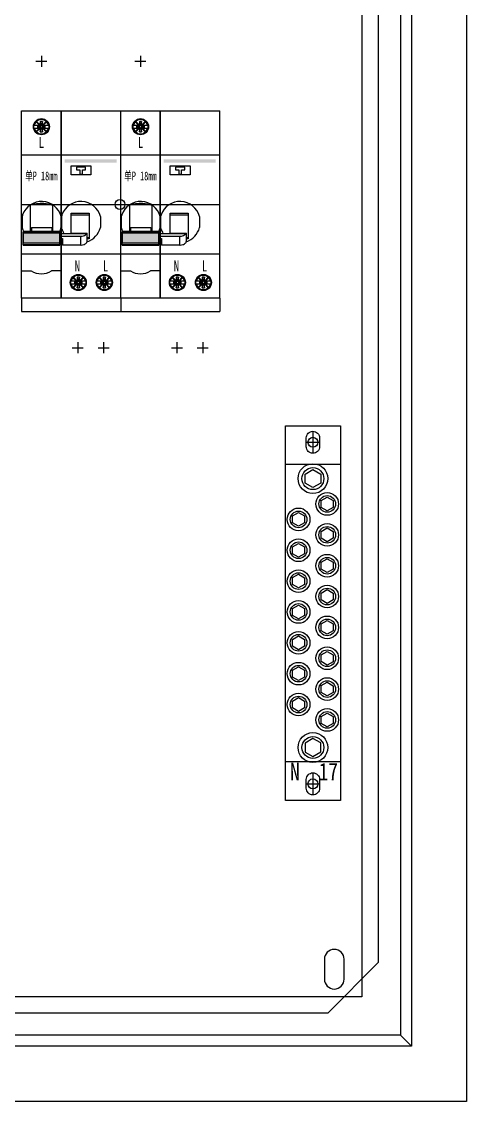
# Model space of a CAD drawing. Extents: x 1408835 to 1409435, y 398681 to 399681.
# Drawn here: x 1409232.8 to 1409434.8, y 398680.6 to 399170.6 of the extents above; entities that cross this region are included whole.
import ezdxf
from ezdxf.enums import TextEntityAlignment as Align

# ---------------------------------------------------------------- set-up
doc = ezdxf.new("R2010")
doc.units = 0
doc.header["$MEASUREMENT"] = 0
doc.linetypes.add('DASH', pattern=[0.35, 0.25, -0.1])
doc.linetypes.add('LYJS-XX', pattern=[0.35, 0.25, -0.1])
for name, color, linetype in [('LY-JS-BJ', 7, 'Continuous'), ('LY-JS-YQJ', 7, 'Continuous'), ('布置图', 20, 'Continuous')]:
    doc.layers.add(name, color=color, linetype=linetype)
doc.styles.add('-宋体', font='', dxfattribs={"width": 0.65})
doc.styles.add('LY-SJ-元器件', font='', dxfattribs={"width": 0.6, "height": 4})
doc.styles.get('-宋体').set_extended_font_data('NSimSun')
doc.styles.get('LY-SJ-元器件').set_extended_font_data('SimSun')

# ---------------------------------------------------------------- blocks, each defined once
blk = doc.blocks.new('A$C7F2E4CF4')
at = {"layer": 'LY-JS-YQJ', "color": 1, "linetype": 'DASH'}
for p, q in [((0, 5), (0, -5)), ((-3, 0), (3, 0))]:
    blk.add_line(p, q, dxfattribs=at)
at = {"layer": 'LY-JS-YQJ', "color": 0, "linetype": 'ByBlock'}
blk.add_lwpolyline([(0, 5), (0, 5, -0.414214), (3, 2), (3, -2, -0.414214), (0, -5), (0, -5, -0.414214), (-3, -2), (-3, 2, -0.414214)], format="xyb", close=True, dxfattribs=at)
blk = doc.blocks.new('17位零排2021')
at = {"layer": 'LY-JS-YQJ', "color": 2, "linetype": 'ByBlock'}
blk.add_lwpolyline([(25, 170), (25, 0), (0, 0), (0, 170)], close=True, dxfattribs=at)
for points in [[(0, 152.5), (25, 152.5)], [(25, 17.5), (0, 17.5)]]:
    blk.add_lwpolyline(points, dxfattribs=at)
at = {"layer": 'LY-JS-YQJ', "color": 3}
for points in [[(12.49, 141.91), (8.94, 143.97), (8.96, 148.07), (12.51, 150.1), (16.06, 148.04), (16.04, 143.94)], [(18.99, 131.38), (16.29, 132.95), (16.3, 136.07), (19.01, 137.62), (21.71, 136.05), (21.7, 132.93)], [(5.99, 124.38), (3.29, 125.95), (3.3, 129.07), (6.01, 130.62), (8.71, 129.05), (8.7, 125.93)], [(18.99, 117.38), (16.29, 118.95), (16.3, 122.07), (19.01, 123.62), (21.71, 122.05), (21.7, 118.93)], [(5.99, 110.38), (3.29, 111.95), (3.3, 115.07), (6.01, 116.62), (8.71, 115.05), (8.7, 111.93)], [(18.99, 103.38), (16.29, 104.95), (16.3, 108.07), (19.01, 109.62), (21.71, 108.05), (21.7, 104.93)], [(5.99, 96.38), (3.29, 97.95), (3.3, 101.07), (6.01, 102.62), (8.71, 101.05), (8.7, 97.93)], [(18.99, 89.38), (16.29, 90.95), (16.3, 94.07), (19.01, 95.62), (21.71, 94.05), (21.7, 90.93)], [(5.99, 82.38), (3.29, 83.95), (3.3, 87.07), (6.01, 88.62), (8.71, 87.05), (8.7, 83.93)], [(18.99, 75.38), (16.29, 76.95), (16.3, 80.07), (19.01, 81.62), (21.71, 80.05), (21.7, 76.93)], [(5.99, 68.38), (3.29, 69.95), (3.3, 73.07), (6.01, 74.62), (8.71, 73.05), (8.7, 69.93)], [(18.99, 61.38), (16.29, 62.95), (16.3, 66.07), (19.01, 67.62), (21.71, 66.05), (21.7, 62.93)], [(5.99, 54.38), (3.29, 55.95), (3.3, 59.07), (6.01, 60.62), (8.71, 59.05), (8.7, 55.93)], [(18.99, 47.38), (16.29, 48.95), (16.3, 52.07), (19.01, 53.62), (21.71, 52.05), (21.7, 48.93)], [(5.99, 40.38), (3.29, 41.95), (3.3, 45.07), (6.01, 46.62), (8.71, 45.05), (8.7, 41.93)], [(18.99, 33.38), (16.29, 34.95), (16.3, 38.07), (19.01, 39.62), (21.71, 38.05), (21.7, 34.93)], [(12.49, 28.09), (8.94, 26.03), (8.96, 21.93), (12.51, 19.9), (16.06, 21.96), (16.04, 26.06)]]:
    blk.add_lwpolyline(points, close=True, dxfattribs=at)
for centre, radius in [((12.5, 146.01), 6.76), ((12.5, 146.01), 4.97), ((19, 134.5), 5.14), ((19, 134.5), 3.78), ((6, 127.5), 5.14), ((6, 127.5), 3.78), ((19, 120.5), 5.14), ((19, 120.5), 3.78), ((6, 113.5), 5.14), ((6, 113.5), 3.78), ((19, 106.5), 5.14), ((19, 106.5), 3.78), ((6, 99.5), 5.14), ((6, 99.5), 3.78), ((19, 92.5), 5.14), ((19, 92.5), 3.78), ((6, 85.5), 5.14), ((6, 85.5), 3.78), ((19, 78.5), 5.14), ((19, 78.5), 3.78), ((6, 71.5), 5.14), ((6, 71.5), 3.78), ((19, 64.5), 5.14), ((19, 64.5), 3.78), ((6, 57.5), 5.14), ((6, 57.5), 3.78), ((19, 50.5), 5.14), ((19, 50.5), 3.78), ((6, 43.5), 5.14), ((6, 43.5), 3.78), ((19, 36.5), 5.14), ((19, 36.5), 3.78), ((12.5, 23.99), 6.76), ((12.5, 23.99), 4.97)]:
    blk.add_circle(centre, radius, dxfattribs=at)
at = {"layer": 'LY-JS-YQJ', "color": 0}
for p in [(12.5, 162.5), (12.5, 7.5)]:
    blk.add_blockref('A$C7F2E4CF4', p, dxfattribs=at)
at = {"layer": 'LY-JS-YQJ', "color": 1, "style": '-宋体', "width": 0.8}
blk.add_text('N', height=8, dxfattribs=at).set_placement((2.16, 9.05))
at = {"layer": 'LY-JS-YQJ', "color": 4, "style": '-宋体', "width": 0.8}
blk.add_text('17', height=8, dxfattribs=at).set_placement((15.18, 9.05))
blk = doc.blocks.new('微端1PN+ELE-45mm-2022.2')
h = blk.add_hatch(color=3)
h.dxf.hatch_style = 1
h.paths.add_polyline_path([(43.17, 19), (43.17, 20.5), (19.5, 20.5), (19.5, 19)])
h = blk.add_hatch(color=0)
h.dxf.hatch_style = 1
h.paths.add_polyline_path([(17.3, -17.47), (17.3, -12.97), (0.7, -12.97), (0.7, -17.47)])
at = {"color": 1}
for p, q in [((6.5, 65), (11.5, 65)), ((9, 67.5), (9, 62.5)), ((0, 0), (45, 0)), ((25.53, -62.5), (25.53, -67.5)), ((37.25, -62.5), (37.25, -67.5)), ((23.03, -65), (28.03, -65)), ((34.75, -65), (39.75, -65))]:
    blk.add_line(p, q, dxfattribs=at)
at = {"color": 0}
for p, q in [((0, 42.5), (45, 42.5)), ((0, -42.5), (0, 42.5)), ((18, -42.5), (18, 42.5)), ((18, 42.5), (18, -42.5)), ((45, -42.5), (45, 42.5)), ((0, 22.5), (45, 22.5)), ((22.5, 17.5), (31.5, 17.5)), ((22.5, 13.5), (22.5, 17.5)), ((24.9, 17), (24.9, 15.8)), ((29.1, 17), (24.9, 17)), ((24.9, 15.8), (26.4, 15.8)), ((26.4, 15.8), (26.4, 13.8)), ((27.6, 13.8), (27.6, 15.8)), ((27.6, 15.8), (29.1, 15.8)), ((29.1, 15.8), (29.1, 17)), ((31.5, 17.5), (31.5, 13.5)), ((31.5, 13.5), (22.5, 13.5)), ((26.4, 13.8), (27.6, 13.8)), ((30.65, -15.61), (29.85, -15.61)), ((45, -22.5), (0, -22.5)), ((0, -30.05), (4.39, -30.05)), ((18, -30.05), (13.61, -30.05)), ((0, -42.5), (0, -48.5)), ((45, -42.5), (0, -42.5)), ((45, -42.5), (45, -48.5)), ((0, -48.5), (45, -48.5))]:
    blk.add_line(p, q, dxfattribs=at)
at = {"color": 0, "linetype": 'Continuous', "lineweight": 25}
for p, q in [((5.58, 34.71), (7.95, 34.71)), ((7.95, 35.91), (5.59, 35.91)), ((6.7, 37.82), (6.49, 37.61)), ((6.49, 37.61), (6.6, 37.5)), ((6.6, 37.5), (8.15, 35.95)), ((8.15, 34.67), (6.6, 33.12)), ((6.81, 37.71), (6.7, 37.82)), ((8.39, 36.13), (6.81, 37.71)), ((6.81, 32.91), (8.39, 34.49)), ((7.25, 35.91), (8, 35.46)), ((7.25, 35.91), (7.25, 34.71)), ((7.25, 34.71), (8, 35.16)), ((8.25, 35.46), (8, 35.46)), ((8, 35.46), (8, 35.16)), ((8, 35.16), (8.25, 35.16)), ((8.5, 37.66), (8.5, 36.46)), ((8.5, 37.66), (8.85, 36.31)), ((9.5, 37.66), (8.5, 37.66)), ((8.5, 36.46), (8.85, 35.96)), ((8.5, 34.16), (8.85, 34.65)), ((8.5, 32.96), (8.85, 34.31)), ((9.15, 36.31), (8.85, 36.31)), ((8.85, 36.31), (8.85, 35.96)), ((8.85, 34.65), (8.85, 34.31)), ((8.85, 34.31), (9.15, 34.31)), ((9.5, 37.66), (9.15, 36.31)), ((9.5, 36.46), (9.15, 35.96)), ((9.15, 35.96), (9.15, 36.31)), ((9.15, 34.31), (9.15, 34.66)), ((9.5, 34.16), (9.15, 34.66)), ((9.15, 34.31), (9.5, 32.96)), ((9.5, 36.46), (9.5, 37.66)), ((11.19, 37.71), (9.61, 36.13)), ((9.61, 34.49), (11.19, 32.91)), ((10, 35.46), (9.75, 35.46)), ((9.75, 35.16), (10, 35.16)), ((9.85, 35.95), (11.4, 37.5)), ((11.4, 33.12), (9.85, 34.67)), ((10.75, 35.91), (10, 35.46)), ((10, 35.16), (10, 35.46)), ((10.75, 34.71), (10, 35.16)), ((12.42, 35.91), (10.05, 35.91)), ((10.05, 34.71), (12.41, 34.71)), ((10.75, 34.71), (10.75, 35.91)), ((11.3, 37.82), (11.19, 37.71)), ((11.51, 37.61), (11.3, 37.82)), ((11.4, 37.5), (11.51, 37.61)), ((6.6, 33.12), (6.49, 33.01)), ((6.49, 33.01), (6.7, 32.8)), ((6.7, 32.8), (6.81, 32.91)), ((8.5, 34.16), (8.5, 32.96)), ((8.5, 32.96), (9.5, 32.96)), ((9, 31.81), (9, 32.06)), ((9.5, 32.96), (9.5, 34.16)), ((11.19, 32.91), (11.3, 32.8)), ((11.3, 32.8), (11.51, 33.01)), ((11.51, 33.01), (11.4, 33.12)), ((4.1, -12.22), (4.1, -0.35)), ((14.1, -0.35), (14.1, -12.22)), ((22.55, -13.08), (22.55, -3.94)), ((22.55, -3.94), (30.65, -3.94)), ((22.55, -4.67), (30.65, -4.67)), ((30.65, -3.94), (30.65, -15.61)), ((0.25, -5.47), (0.25, -10.49)), ((17.95, -5.47), (17.95, -10.49)), ((18.11, -5.47), (18.11, -10.49)), ((35.81, -5.47), (35.81, -10.49)), ((17.3, -12.22), (0.7, -12.22)), ((0.7, -12.22), (0.7, -12.44)), ((0.7, -18.44), (0.7, -12.44)), ((17.3, -12.44), (0.7, -12.44)), ((0.7, -12.97), (0.7, -17.47)), ((17.3, -12.97), (0.7, -12.97)), ((4.45, -10.38), (13.75, -10.38)), ((4.45, -10.38), (4.45, -12.22)), ((13.75, -10.38), (13.75, -12.22)), ((17.3, -12.44), (17.3, -12.22)), ((17.3, -18.44), (17.3, -12.44)), ((17.3, -17.47), (17.3, -12.97)), ((18, -13.09), (29.68, -13.09)), ((18, -14.38), (26.85, -14.38)), ((22.55, -13.08), (29.85, -13.08)), ((26.85, -18.44), (26.85, -14.38)), ((29.85, -16.51), (29.85, -13.08)), ((0.7, -17.47), (17.3, -17.47)), ((0.7, -18.13), (17.3, -18.13)), ((0.7, -18.44), (17.3, -18.44)), ((18, -15.45), (18.55, -15.45)), ((18.55, -15.61), (18, -15.61)), ((18.55, -15.45), (18.55, -18.44)), ((26.85, -18.44), (18.55, -18.44)), ((29.85, -14.99), (30.65, -14.99)), ((23.45, -32.89), (23.24, -33.1)), ((23.24, -33.1), (23.35, -33.21)), ((23.35, -33.21), (24.9, -34.76)), ((23.56, -33), (23.45, -32.89)), ((25.14, -34.58), (23.56, -33)), ((25.25, -33.05), (25.6, -34.4)), ((26.25, -33.05), (25.25, -33.05)), ((25.25, -33.05), (25.25, -34.25)), ((25.25, -34.25), (25.6, -34.75)), ((26.25, -33.05), (25.9, -34.4)), ((26.25, -34.25), (25.9, -34.75)), ((26.25, -34.25), (26.25, -33.05)), ((27.94, -33), (26.36, -34.58)), ((26.6, -34.76), (28.15, -33.21)), ((28.05, -32.89), (27.94, -33)), ((28.26, -33.1), (28.05, -32.89)), ((28.15, -33.21), (28.26, -33.1)), ((35.28, -32.89), (35.07, -33.1)), ((35.07, -33.1), (35.18, -33.21)), ((35.18, -33.21), (36.73, -34.76)), ((35.39, -33), (35.28, -32.89)), ((36.97, -34.58), (35.39, -33)), ((37.08, -33.05), (37.43, -34.4)), ((38.08, -33.05), (37.08, -33.05)), ((37.08, -33.05), (37.08, -34.25)), ((37.08, -34.25), (37.43, -34.75)), ((38.08, -33.05), (37.73, -34.4)), ((38.08, -34.25), (37.73, -34.75)), ((38.08, -34.25), (38.08, -33.05)), ((39.77, -33), (38.19, -34.58)), ((38.43, -34.76), (39.98, -33.21)), ((39.88, -32.89), (39.77, -33)), ((40.09, -33.1), (39.88, -32.89)), ((39.98, -33.21), (40.09, -33.1)), ((22.33, -36), (24.7, -36)), ((24.7, -34.8), (22.34, -34.8)), ((23.35, -37.59), (23.24, -37.7)), ((23.24, -37.7), (23.45, -37.91)), ((24.9, -36.04), (23.35, -37.59)), ((23.45, -37.91), (23.56, -37.8)), ((23.56, -37.8), (25.14, -36.22)), ((24, -34.8), (24, -36)), ((24, -34.8), (24.75, -35.25)), ((24, -36), (24.75, -35.55)), ((24.75, -35.25), (24.75, -35.55)), ((25, -35.25), (24.75, -35.25)), ((24.75, -35.55), (25, -35.55)), ((25.25, -36.55), (25.6, -36.05)), ((25.25, -37.75), (25.6, -36.4)), ((25.25, -36.55), (25.25, -37.75)), ((25.25, -37.75), (26.25, -37.75)), ((25.9, -34.4), (25.6, -34.4)), ((25.6, -34.4), (25.6, -34.75)), ((25.6, -36.05), (25.6, -36.4)), ((25.6, -36.4), (25.9, -36.4)), ((25.75, -38.9), (25.75, -38.65)), ((25.9, -34.75), (25.9, -34.4)), ((25.9, -36.4), (25.9, -36.05)), ((26.25, -36.55), (25.9, -36.05)), ((25.9, -36.4), (26.25, -37.75)), ((26.25, -37.75), (26.25, -36.55)), ((26.36, -36.22), (27.94, -37.8)), ((26.75, -35.25), (26.5, -35.25)), ((26.5, -35.55), (26.75, -35.55)), ((28.15, -37.59), (26.6, -36.04)), ((27.5, -34.8), (26.75, -35.25)), ((26.75, -35.55), (26.75, -35.25)), ((27.5, -36), (26.75, -35.55)), ((29.17, -34.8), (26.8, -34.8)), ((26.8, -36), (29.16, -36)), ((27.5, -36), (27.5, -34.8)), ((27.94, -37.8), (28.05, -37.91)), ((28.05, -37.91), (28.26, -37.7)), ((28.26, -37.7), (28.15, -37.59)), ((34.16, -36), (36.53, -36)), ((36.53, -34.8), (34.17, -34.8)), ((35.18, -37.59), (35.07, -37.7)), ((35.07, -37.7), (35.28, -37.91)), ((36.73, -36.04), (35.18, -37.59)), ((35.28, -37.91), (35.39, -37.8)), ((35.39, -37.8), (36.97, -36.22)), ((35.83, -34.8), (35.83, -36)), ((35.83, -34.8), (36.58, -35.25)), ((35.83, -36), (36.58, -35.55)), ((36.58, -35.25), (36.58, -35.55)), ((36.83, -35.25), (36.58, -35.25)), ((36.58, -35.55), (36.83, -35.55)), ((37.08, -36.55), (37.43, -36.05)), ((37.08, -37.75), (37.43, -36.4)), ((37.08, -36.55), (37.08, -37.75)), ((37.08, -37.75), (38.08, -37.75)), ((37.73, -34.4), (37.43, -34.4)), ((37.43, -34.4), (37.43, -34.75)), ((37.43, -36.05), (37.43, -36.4)), ((37.43, -36.4), (37.73, -36.4)), ((37.58, -38.9), (37.58, -38.65)), ((37.73, -34.75), (37.73, -34.4)), ((37.73, -36.4), (37.73, -36.05)), ((38.08, -36.55), (37.73, -36.05)), ((37.73, -36.4), (38.08, -37.75)), ((38.08, -37.75), (38.08, -36.55)), ((38.19, -36.22), (39.77, -37.8)), ((38.58, -35.25), (38.33, -35.25)), ((38.33, -35.55), (38.58, -35.55)), ((39.98, -37.59), (38.43, -36.04)), ((39.33, -34.8), (38.58, -35.25)), ((38.58, -35.55), (38.58, -35.25)), ((39.33, -36), (38.58, -35.55)), ((41, -34.8), (38.63, -34.8)), ((38.63, -36), (40.99, -36)), ((39.33, -36), (39.33, -34.8)), ((39.77, -37.8), (39.88, -37.91)), ((39.88, -37.91), (40.09, -37.7)), ((40.09, -37.7), (39.98, -37.59))]:
    blk.add_line(p, q, dxfattribs=at)
at = {"color": 0}
for centre, radius in [((9, 35.31), 3.64), ((9, 35.31), 3.39), ((25.75, -35.4), 3.64), ((25.75, -35.4), 3.39), ((37.58, -35.4), 3.64), ((37.58, -35.4), 3.39)]:
    blk.add_circle(centre, radius, dxfattribs=at)
at = {"color": 0, "linetype": 'Continuous', "lineweight": 25}
for centre in [(9, 35.31), (25.75, -35.4), (37.58, -35.4)]:
    blk.add_circle(centre, 3.5, dxfattribs=at)
for centre, radius, start, end in [((9, 35.31), 3.25, 137.6454, 169.3613), ((9, 35.31), 3.25, 190.6387, 222.3546), ((9, 35.31), 3.25, 47.6454, 132.3546), ((7.95, 36.46), 0.552, 270, 360), ((7.95, 34.16), 0.552, 0, 90), ((8.06, 37.76), 2.31, 274.6869, 276.011), ((8.06, 32.85), 2.31, 83.234, 85.2255), ((8.18, 36.73), 1.27, 275.7409, 278.1372), ((8.23, 34.32), 0.834, 77.8753, 83.3489), ((8.25, 36.21), 0.747, 278.1332, 282.1859), ((8.31, 35.96), 0.494, 282.0203, 298.836), ((8.3, 34.65), 0.5, 58.0737, 77.8061), ((8.23, 36.09), 0.641, 299.0084, 316.9423), ((8.23, 34.53), 0.636, 37.8376, 58.3835), ((8.33, 36), 0.506, 316.5183, 337.4465), ((8.35, 34.62), 0.49, 22.029, 37.4855), ((8.03, 36.13), 0.834, 337.6013, 343.0532), ((8.11, 34.52), 0.747, 18.1694, 22.2379), ((7.61, 34.36), 1.27, 15.7681, 18.1735), ((6.62, 36.56), 2.31, 342.9388, 344.9228), ((6.61, 34.07), 2.31, 14.7102, 16.0393), ((11.38, 36.56), 2.31, 195.0773, 196.4013), ((11.38, 34.06), 2.31, 162.9388, 164.9228), ((10.39, 36.26), 1.27, 196.1312, 198.5273), ((9.97, 34.49), 0.834, 157.6013, 163.0532), ((9.89, 36.09), 0.747, 198.5233, 202.5755), ((9.65, 35.99), 0.49, 202.3673, 217.7617), ((9.67, 34.62), 0.506, 136.5183, 157.4465), ((9.77, 36.09), 0.636, 218.1132, 238.5766), ((9.77, 34.53), 0.641, 119.0082, 136.9423), ((9.7, 35.97), 0.5, 238.269, 257.922), ((9.69, 34.65), 0.494, 102.021, 118.8359), ((10.05, 36.46), 0.552, 180, 270), ((10.05, 34.16), 0.552, 90, 180), ((9.77, 36.3), 0.834, 257.9903, 263.442), ((9.75, 34.41), 0.747, 98.1342, 102.1867), ((9.82, 33.89), 1.27, 95.7421, 98.1383), ((9.94, 37.76), 2.31, 263.3277, 265.3115), ((9.94, 32.85), 2.31, 94.6881, 96.0122), ((9, 35.31), 3.25, 10.6387, 42.3546), ((9, 35.31), 3.25, 317.6454, 349.3613), ((9, 35.31), 3.25, 227.6454, 312.3546), ((9.14, -7.83), 9.19, 87.8849, 160.4296), ((8.91, -15.23), 15.64, 94.6966, 107.9265), ((9.1, -16.72), 17.13, 89.9904, 94.9002), ((9.13, -16.15), 16.57, 75.7297, 90.1184), ((9.04, -7.86), 9.23, 15.0474, 87.2502), ((27, -7.83), 9.19, 87.8849, 160.4296), ((26.9, -7.86), 9.23, 15.0474, 87.2502), ((9.37, -7.98), 9.46, 160.057, 164.6179), ((10, -12.56), 12.88, 72.7867, 75.5196), ((5.82, -26.43), 27.36, 72.3845, 73.0215), ((27.23, -7.98), 9.46, 160.057, 164.6179), ((29.64, -1.83), 30.64, 196.4297, 196.8694), ((16.57, -5.82), 16.98, 196.781, 197.5735), ((10.04, -7.88), 10.13, 197.5731, 198.8992), ((6.94, -8.95), 6.85, 198.859, 201.3043), ((4.95, -9.74), 4.71, 201.1482, 208.2485), ((13.72, -5.01), 14.67, 208.3279, 209.4703), ((7.43, -6.37), 11.43, 329.2292, 329.8147), ((13.65, -9.95), 4.27, 329.3774, 337.9794), ((11.23, -8.97), 6.88, 337.958, 342.3373), ((5.6, -7.13), 12.8, 342.1258, 343.1767), ((-11.74, -1.89), 30.91, 343.1981, 343.8522), ((18.79, -10.54), 0.674, 175.8319, 178.6635), ((18.63, -10.54), 0.519, 178.2569, 189.8447), ((19.11, -10.46), 1.01, 189.8897, 195.3405), ((20.21, -10.15), 2.15, 195.4615, 199.0998), ((22.87, -9.22), 4.97, 199.2198, 202.2978), ((30.63, -6.05), 13.34, 202.2374, 204.437), ((50.74, 3), 35.4, 204.3059, 205.2548), ((156.45, 52.79), 152.25, 205.2295, 205.6409), ((26.82, -8.47), 5.9, 270.2678, 272.5052), ((26.87, -9.95), 4.42, 272.7349, 285.903), ((27.18, -10.99), 3.35, 285.5665, 302.4345), ((27.73, -11.85), 2.32, 302.4843, 319.3347), ((28.36, -12.41), 1.48, 319.8132, 326.2766), ((26.8, -11.4), 3.34, 326.6861, 329.4711), ((29.02, -14.91), 1.94, 69.555, 70.2123), ((29.48, -13.7), 0.636, 65.8435, 69.5189), ((29.5, -13.65), 0.583, 63.3118, 65.992), ((29.57, -13.5), 0.418, 60.0051, 63.3658), ((29.63, -13.4), 0.304, 55.9849, 60.1021), ((26.86, -8.07), 9.28, 288.49, 344.842), ((29.69, -13.32), 0.204, 50.706, 56.132), ((29.73, -13.27), 0.144, 44.0438, 50.8207), ((29.76, -13.24), 0.0936, 33.926, 44.5073), ((29.8, -13.22), 0.0519, 21.912, 33.8992), ((29.79, -13.22), 0.0573, 8.9331, 20.9215), ((29.66, -13.24), 0.188, 6.9104, 9.2949), ((26.75, -9.88), 8.56, 270.6866, 271.6719), ((26.89, -14.11), 4.32, 271.4709, 287.6741), ((27.2, -15.07), 3.31, 287.5092, 301.2148), ((27.64, -15.78), 2.48, 301.1214, 313.5379), ((28.12, -16.28), 1.79, 313.4167, 332.2931), ((28.54, -16.5), 1.31, 332.2249, 355.5191), ((27.65, -16.47), 2.2, 356.5726, 359.0349), ((25.75, -35.4), 3.25, 137.6454, 169.3613), ((25.75, -35.4), 3.25, 47.6454, 132.3546), ((24.7, -34.25), 0.552, 270, 360), ((26.8, -34.25), 0.552, 180, 270), ((25.75, -35.4), 3.25, 10.6387, 42.3546), ((37.58, -35.4), 3.25, 137.6454, 169.3613), ((37.58, -35.4), 3.25, 47.6454, 132.3546), ((36.53, -34.25), 0.552, 270, 360), ((38.63, -34.25), 0.552, 180, 270), ((37.58, -35.4), 3.25, 10.6387, 42.3546), ((25.75, -35.4), 3.25, 190.6387, 222.3546), ((25.75, -35.4), 3.25, 227.6454, 312.3546), ((24.7, -36.55), 0.552, 0, 90), ((24.81, -32.94), 2.31, 274.6869, 276.011), ((24.81, -37.85), 2.31, 83.234, 85.2255), ((24.92, -33.98), 1.27, 275.7409, 278.1372), ((24.98, -36.39), 0.834, 77.8753, 83.3489), ((25, -34.5), 0.747, 278.1332, 282.1859), ((25.05, -34.74), 0.494, 282.0203, 298.836), ((25.05, -36.06), 0.5, 58.0737, 77.8061), ((24.98, -34.62), 0.641, 299.0084, 316.9423), ((24.98, -36.18), 0.636, 37.8376, 58.3835), ((25.08, -34.71), 0.506, 316.5183, 337.4465), ((25.1, -36.08), 0.49, 22.029, 37.4855), ((24.78, -34.58), 0.834, 337.6013, 343.0532), ((24.86, -36.18), 0.747, 18.1694, 22.2379), ((24.36, -36.35), 1.27, 15.7681, 18.1735), ((23.36, -34.15), 2.31, 342.9388, 344.9228), ((23.36, -36.64), 2.31, 14.7102, 16.0393), ((28.13, -34.15), 2.31, 195.0773, 196.4013), ((28.13, -36.65), 2.31, 162.9388, 164.9228), ((27.13, -34.45), 1.27, 196.1312, 198.5273), ((26.72, -36.21), 0.834, 157.6013, 163.0532), ((26.64, -34.61), 0.747, 198.5233, 202.5755), ((26.4, -34.71), 0.49, 202.3673, 217.7617), ((26.41, -36.09), 0.506, 136.5183, 157.4465), ((26.51, -34.62), 0.636, 218.1132, 238.5766), ((26.52, -36.18), 0.641, 119.0082, 136.9423), ((26.44, -34.74), 0.5, 238.269, 257.922), ((26.44, -36.05), 0.494, 102.021, 118.8359), ((26.8, -36.55), 0.552, 90, 180), ((26.51, -34.41), 0.834, 257.9903, 263.442), ((26.5, -36.3), 0.747, 98.1342, 102.1867), ((26.57, -36.82), 1.27, 95.7421, 98.1383), ((26.69, -32.94), 2.31, 263.3277, 265.3115), ((26.69, -37.85), 2.31, 94.6881, 96.0122), ((25.75, -35.4), 3.25, 317.6454, 349.3613), ((37.58, -35.4), 3.25, 190.6387, 222.3546), ((37.58, -35.4), 3.25, 227.6454, 312.3546), ((36.53, -36.55), 0.552, 0, 90), ((36.64, -32.94), 2.31, 274.6869, 276.011), ((36.64, -37.85), 2.31, 83.234, 85.2255), ((36.75, -33.98), 1.27, 275.7409, 278.1372), ((36.81, -36.39), 0.834, 77.8753, 83.3489), ((36.83, -34.5), 0.747, 278.1332, 282.1859), ((36.88, -34.74), 0.494, 282.0203, 298.836), ((36.88, -36.06), 0.5, 58.0737, 77.8061), ((36.81, -34.62), 0.641, 299.0084, 316.9423), ((36.81, -36.18), 0.636, 37.8376, 58.3835), ((36.91, -34.71), 0.506, 316.5183, 337.4465), ((36.93, -36.08), 0.49, 22.029, 37.4855), ((36.61, -34.58), 0.834, 337.6013, 343.0532), ((36.69, -36.18), 0.747, 18.1694, 22.2379), ((36.19, -36.35), 1.27, 15.7681, 18.1735), ((35.2, -34.15), 2.31, 342.9388, 344.9228), ((35.19, -36.64), 2.31, 14.7102, 16.0393), ((39.96, -34.15), 2.31, 195.0773, 196.4013), ((39.96, -36.65), 2.31, 162.9388, 164.9228), ((38.96, -34.45), 1.27, 196.1312, 198.5273), ((38.55, -36.21), 0.834, 157.6013, 163.0532), ((38.47, -34.61), 0.747, 198.5233, 202.5755), ((38.23, -34.71), 0.49, 202.3673, 217.7617), ((38.24, -36.09), 0.506, 136.5183, 157.4465), ((38.34, -34.62), 0.636, 218.1132, 238.5766), ((38.35, -36.18), 0.641, 119.0082, 136.9423), ((38.28, -34.74), 0.5, 238.269, 257.922), ((38.27, -36.05), 0.494, 102.021, 118.8359), ((38.63, -36.55), 0.552, 90, 180), ((38.34, -34.41), 0.834, 257.9903, 263.442), ((38.33, -36.3), 0.747, 98.1342, 102.1867), ((38.4, -36.82), 1.27, 95.7421, 98.1383), ((38.52, -32.94), 2.31, 263.3277, 265.3115), ((38.52, -37.85), 2.31, 94.6881, 96.0122), ((37.58, -35.4), 3.25, 317.6454, 349.3613)]:
    blk.add_arc(centre, radius, start, end, dxfattribs=at)
at = {"color": 0}
blk.add_arc((9, -23.24), 8.22, 235.8658, 304.1342, dxfattribs=at)
at = {"color": 0, "style": 'LY-SJ-元器件', "width": 0.7}
for s, p in [('L', (9, 28.16)), ('N', (25.33, -27.88)), ('L', (38.16, -27.88))]:
    blk.add_text(s, height=5, dxfattribs=at).set_placement(p, align=Align.MIDDLE)
at = {"color": 1, "style": 'LY-SJ-元器件', "width": 0.6}
blk.add_text('单P 18mm', height=4, dxfattribs=at).set_placement((9, 13.08), align=Align.MIDDLE)
blk = doc.blocks.new('600-1000-明-底板')
at = {"layer": 'LY-JS-BJ', "color": 1}
blk.add_lwpolyline([(-237, 460), (237, 460), (260, 437), (260, -437), (237, -460), (-237, -460), (-260, -437), (-260, 437)], close=True, dxfattribs=at)
blk.add_lwpolyline([(235.5, -435.5), (235.5, -444.5, 1), (244.5, -444.5), (244.5, -435.5, 1)], format="xyb", close=True, dxfattribs=at)

msp = doc.modelspace()

# ---------------------------------------------------------------- linework, layer by layer
at = {"color": 6}
for centre in [(1409277.46, 399087.57), (1409365.05, 398979.67), (1409365.05, 398824.67)]:
    msp.add_circle(centre, 2.25, dxfattribs=at)
at = {"layer": 'LY-JS-BJ', "color": 6, "ltscale": 50}
msp.add_line((1409409.75, 398705.57), (1409404.75, 398710.57), dxfattribs=at)
for points in [[(1408859.75, 399655.57), (1409409.75, 399655.57), (1409409.75, 398705.57), (1408859.75, 398705.57)], [(1408864.75, 399650.57), (1409404.75, 399650.57), (1409404.75, 398710.57), (1408864.75, 398710.57)]]:
    msp.add_lwpolyline(points, close=True, dxfattribs=at)
at = {"layer": 'LY-JS-BJ', "color": 6, "linetype": 'LYJS-XX', "lineweight": -3}
msp.add_lwpolyline([(1408882.25, 399633.07), (1409387.25, 399633.07), (1409387.25, 398728.07), (1408882.25, 398728.07)], close=True, dxfattribs=at)
at = {"layer": '布置图', "ltscale": 50}
msp.add_lwpolyline([(1408834.75, 399680.57), (1409434.75, 399680.57), (1409434.75, 398680.57), (1408834.75, 398680.57)], close=True, dxfattribs=at)

# ---------------------------------------------------------------- block references
at = {"color": 6}
for name, p in [('微端1PN+ELE-45mm-2022.2', (1409232.75, 399087.57)), ('微端1PN+ELE-45mm-2022.2', (1409277.75, 399087.57)), ('17位零排2021', (1409352.55, 398817.17))]:
    msp.add_blockref(name, p, dxfattribs=at)
at = {"layer": 'LY-JS-BJ', "color": 6, "lineweight": -3}
msp.add_blockref('600-1000-明-底板', (1409134.75, 399180.57), dxfattribs=at)

doc.saveas('drawing.dxf')
